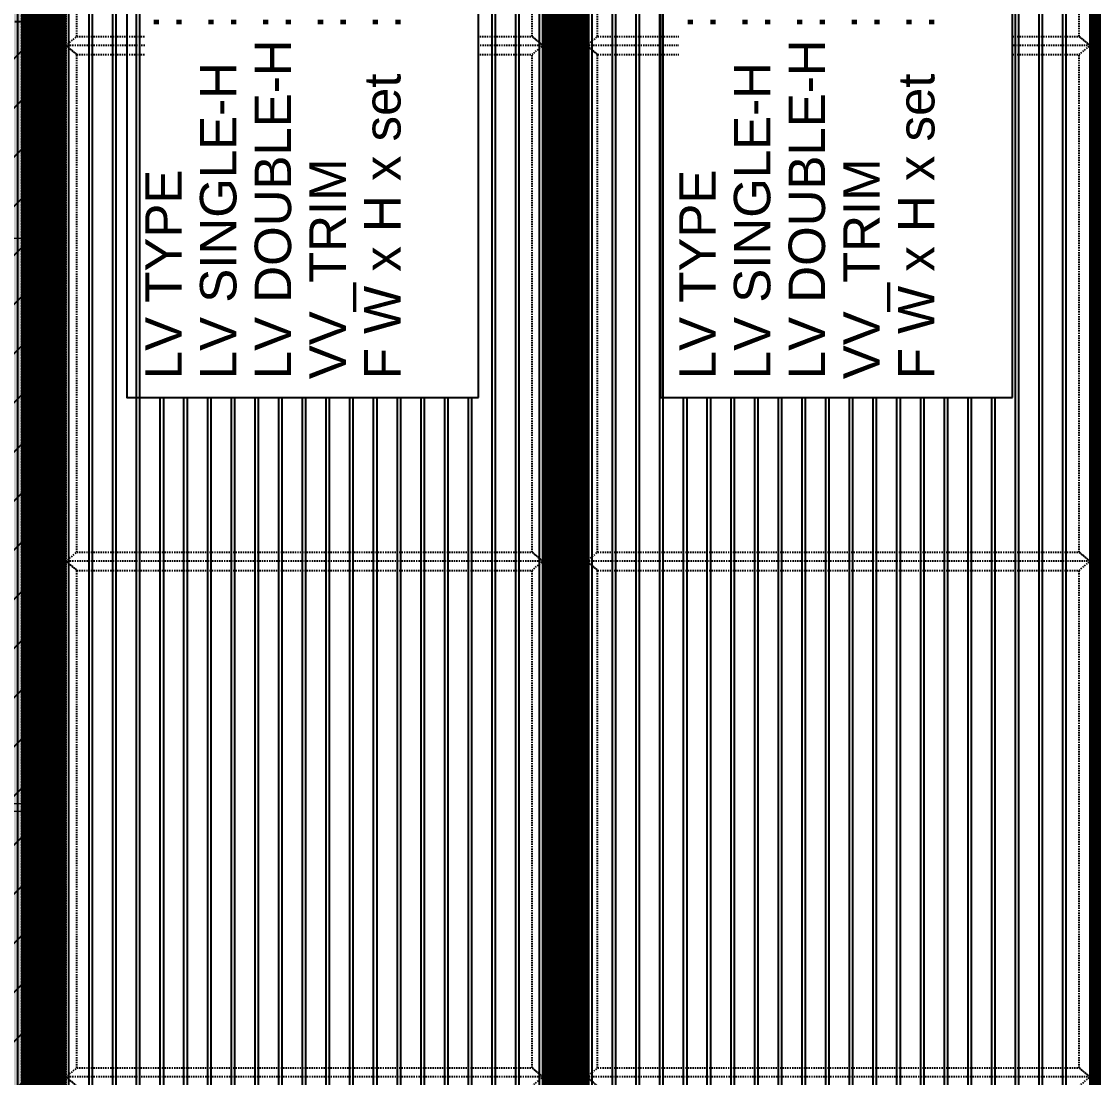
# Model space of a CAD drawing. Header units: millimetres. Extents: x 652937 to 1670132, y 1473552 to 2851037.
# Drawn here: x 770093 to 773033, y 1519870 to 1522765 of the extents above; entities that cross this region are included whole.
import ezdxf
from ezdxf.xclip import XClip

# ---------------------------------------------------------------- set-up
doc = ezdxf.new("R2010")
doc.units = ezdxf.units.MM
doc.header["$XCLIPFRAME"] = 0
for name, pattern in [('HIDDEN', [0.375, 0.25, -0.125]), ('TA_GL_005.00000', [13.75, 5, -1.25, 1.25, -1.25, 5]), ('TA_HL_001.00000', [6.5, 3.55, -2.95]), ('XKITLINE00', [0]), ('XKITLINE02', [4, 2, -2])]:
    doc.linetypes.add(name, pattern=pattern)
doc.layers.get('Defpoints').update_dxf_attribs({"color": 255})
doc.layers.add('000 - 0_HIDE_OBJ_FRAMING_DEF_SUB', color=1, linetype='Continuous', plot=False)
doc.layers.add('000 - ESTIMATE_ASPG_WIPEOUT_', color=250, linetype='Continuous', plot=False)
for name, color, linetype in [('000 - 0_SYM_DWG_GRIDLINE_MAIN_COLOR_251', 251, 'Continuous'), ('000 - CONCRETE_COL_WIPEOUT_', 250, 'Continuous'), ('000 - CONCRETE_WALL_HATCH_', 251, 'Continuous'), ('000 - CONCRETE_WALL_MAIN_COLOR_2', 1, 'Continuous'), ('000 - H A T C H', 9, 'Continuous'), ('010 - ASPG_EXTR_MAIN_COLOR_2', 2, 'Continuous'), ('010 - ASPG_EXTR_WIPEOUT_', 250, 'Continuous'), ('010 - ASPG_FRAMING_MAIN_COLOR_1', 3, 'Continuous'), ('010 - ASPG_FRAMING_SUB_COLOR_2', 1, 'Continuous'), ('010 - ASPG_FRAMING_SUB_COLOR_3', 251, 'Continuous')]:
    doc.layers.add(name, color=color, linetype=linetype)
for name, color, linetype, true_color, plot in [('000 - ESTIMATE_ASPG_MAIN_COLOR_6', 6, 'Continuous', 0xff00ff, False), ('000 - ESTIMATE_ASPG_TEXT_COLOR_1', 1, 'Continuous', 0xff0000, False), ('000_AREA_ASPG_AREA_HATCH_', 7, 'Continuous', 0xff8700, False), ('000_AREA_ASPG_AREA_MAIN_COLOR_1', 7, 'Continuous', 0xff8700, False)]:
    doc.layers.add(name, color=color, linetype=linetype, true_color=true_color, plot=plot)
for name, color, linetype, lineweight in [('A-230-M_FLOOR', 2, 'Continuous', 25), ('A-GENM', 37, 'Continuous', 9), ('Bolt', 7, 'Continuous', 0), ('Part', 2, 'Continuous', 0)]:
    doc.layers.add(name, color=color, linetype=linetype, lineweight=lineweight)
doc.styles.add('_Arial', font='arial.ttf')
doc.styles.add('TA', font='', dxfattribs={"height": 4.5})
doc.styles.get('TA').set_extended_font_data('Cordia New')

# ---------------------------------------------------------------- blocks, each defined once
blk = doc.blocks.new('GM_Louver Grill Vertical Z1 - Z Profile-17842814-ENT 3 ELE-2 Sheet')
at = {"layer": '000 - 0_HIDE_OBJ_FRAMING_DEF_SUB'}
blk.add_line((-185546.9, 105925), (-185546.9, 114870), dxfattribs=at)
blk = doc.blocks.new('E2')
at = {"layer": '000 - 0_HIDE_OBJ_FRAMING_DEF_SUB'}
for points in [[(1661279.1, 114870), (1659779.1, 114870), (1659779.1, 105925), (1661279.1, 105925)], [(1661279.1, 114870), (1662779.1, 114870), (1662779.1, 105925), (1661279.1, 105925)], [(1661229.1, 114820), (1659829.1, 114820), (1659829.1, 105975), (1661229.1, 105975)], [(1661329.1, 114820), (1662729.1, 114820), (1662729.1, 105975), (1661329.1, 105975)]]:
    blk.add_lwpolyline(points, close=True, dxfattribs=at)
at = {"layer": 'A-GENM'}
for p in [(1845451, 0), (1845526, 0), (1845601, 0), (1845676, 0), (1845751, 0), (1845826, 0), (1845901, 0), (1845976, 0), (1846051, 0), (1846126, 0), (1846201, 0), (1846276, 0), (1846351, 0), (1846426, 0), (1846501, 0), (1846576, 0), (1846651, 0), (1846726, 0), (1846951, 0), (1847026, 0), (1847101, 0), (1847176, 0), (1847251, 0), (1847326, 0), (1847401, 0), (1847476, 0), (1847551, 0), (1847626, 0), (1847701, 0), (1847776, 0), (1847851, 0), (1847926, 0), (1848001, 0), (1848076, 0), (1848151, 0), (1848226, 0)]:
    blk.add_blockref('GM_Louver Grill Vertical Z1 - Z Profile-17842814-ENT 3 ELE-2 Sheet', p, dxfattribs=at)
blk = doc.blocks.new('*A3459102')
at = {"layer": 'Part', "linetype": 'XKITLINE00', "lineweight": 0}
for p, q in [((616.947211, 135.830227), (616.947209, 135.830227)), ((616.947209, 135.830227), (619.147209, 135.830227)), ((616.947209, 135.730227), (616.947209, 135.830227)), ((619.147211, 135.830227), (619.147209, 135.830227)), ((619.147209, 135.730227), (619.147209, 135.830227)), ((616.947211, 135.730227), (616.947209, 135.730227)), ((616.947209, 135.730227), (619.147209, 135.730227)), ((619.147211, 135.730227), (619.147209, 135.730227))]:
    blk.add_line(p, q, dxfattribs=at)
at = {"layer": 'Part', "linetype": 'XKITLINE02', "lineweight": 0}
for p, q in [((616.947211, 135.830227), (616.947211, 135.730227)), ((619.147209, 135.830227), (619.147211, 135.830227)), ((619.147211, 135.830227), (619.147211, 135.730227)), ((619.147209, 135.730227), (619.147211, 135.730227))]:
    blk.add_line(p, q, dxfattribs=at)
blk = doc.blocks.new('*A3460103')
at = {"layer": 'Part', "linetype": 'XKITLINE02', "lineweight": 0}
for p, q in [((618.12721, 136.430227), (618.077209, 136.430227)), ((618.077209, 136.430227), (618.077209, 135.930227)), ((618.127209, 135.930227), (618.127209, 136.430227)), ((618.077209, 135.830227), (618.67721, 135.830227)), ((618.67721, 135.830227), (618.67721, 135.880227))]:
    blk.add_line(p, q, dxfattribs=at)
at = {"layer": 'Part', "linetype": 'XKITLINE00', "lineweight": 0}
for p, q in [((618.077209, 135.930227), (618.077209, 135.830227)), ((618.127209, 135.930227), (618.127209, 135.880227)), ((618.677209, 135.880227), (618.127209, 135.880227)), ((618.677209, 135.830227), (618.677209, 135.880227))]:
    blk.add_line(p, q, dxfattribs=at)
blk = doc.blocks.new('*A3462105')
at = {"layer": 'Bolt', "linetype": 'XKITLINE02', "lineweight": 0}
for p, q in [((618.20641, 136.130227), (617.77721, 136.130227)), ((618.07721, 136.200227), (618.01721, 136.200227)), ((618.12721, 136.300227), (618.07721, 136.300227)), ((618.07721, 136.060227), (618.01721, 136.060227)), ((618.12721, 135.960227), (618.07721, 135.960227))]:
    blk.add_line(p, q, dxfattribs=at)
blk = doc.blocks.new('*A3463106')
at = {"layer": 'Bolt'}
for points in [[(617.217, 135.83), (617.217, 135.73), (617.077, 135.73), (617.077, 135.83)], [(619.017, 135.83), (619.017, 135.73), (618.877, 135.73), (618.877, 135.83)]]:
    blk.add_hatch(color=256, dxfattribs=at).paths.add_polyline_path(points, flags=17)
at = {"layer": 'Bolt', "linetype": 'XKITLINE00', "lineweight": 0}
for p, q in [((617.077, 135.83), (617.077, 135.73)), ((617.147, 135.83), (617.147, 135.73)), ((617.217, 135.83), (617.217, 135.73)), ((618.877, 135.83), (618.877, 135.73)), ((618.947, 135.83), (618.947, 135.73)), ((619.017, 135.83), (619.017, 135.73))]:
    blk.add_line(p, q, dxfattribs=at)
blk = doc.blocks.new('*A3534110')
at = {"layer": 'Part', "linetype": 'XKITLINE00', "lineweight": 0}
for p, q in [((616.947209, 162.330227), (616.947209, 162.430227)), ((616.947209, 162.430227), (619.147209, 162.430227)), ((619.147209, 162.330227), (616.947209, 162.330227)), ((619.147209, 162.330227), (619.147209, 162.430227)), ((619.147209, 162.430227), (619.147211, 162.430227)), ((619.147211, 162.330227), (619.147209, 162.330227))]:
    blk.add_line(p, q, dxfattribs=at)
at = {"layer": 'Part', "linetype": 'XKITLINE02', "lineweight": 0}
for p, q in [((616.947211, 162.330227), (616.947211, 162.430227)), ((619.147209, 162.430227), (619.147211, 162.430227)), ((619.147209, 162.330227), (619.147211, 162.330227)), ((619.147211, 162.330227), (619.147211, 162.430227))]:
    blk.add_line(p, q, dxfattribs=at)
blk = doc.blocks.new('*A3535111')
at = {"layer": 'Part', "linetype": 'XKITLINE00', "lineweight": 0}
for p, q in [((618.077209, 162.330227), (618.077209, 162.230227)), ((618.677209, 162.280227), (618.127209, 162.280227)), ((618.127209, 162.280227), (618.127209, 162.230227)), ((618.677209, 162.280227), (618.677209, 162.330227))]:
    blk.add_line(p, q, dxfattribs=at)
at = {"layer": 'Part', "linetype": 'XKITLINE02', "lineweight": 0}
for p, q in [((618.077209, 162.330227), (618.67721, 162.330227)), ((618.67721, 162.330227), (618.67721, 162.280227)), ((618.07721, 161.730227), (618.077209, 162.230227)), ((618.127209, 162.230227), (618.12721, 161.730227)), ((618.077209, 161.730227), (618.12721, 161.730227))]:
    blk.add_line(p, q, dxfattribs=at)
blk = doc.blocks.new('*A3536112')
at = {"layer": 'Part', "linetype": 'XKITLINE00', "lineweight": 0}
for p, q in [((616.747209, 162.630227), (616.947209, 162.430227)), ((619.177209, 162.430227), (619.347209, 162.630227)), ((616.947209, 162.430227), (619.177211, 162.430227))]:
    blk.add_line(p, q, dxfattribs=at)
at = {"layer": 'Part', "linetype": 'XKITLINE02', "lineweight": 0}
for p, q in [((616.747209, 162.630227), (619.347211, 162.630227)), ((616.947211, 162.430227), (616.747211, 162.630227)), ((619.177211, 162.430227), (619.347211, 162.630227))]:
    blk.add_line(p, q, dxfattribs=at)
blk = doc.blocks.new('*A3537113')
at = {"layer": 'Bolt', "linetype": 'XKITLINE02', "lineweight": 0}
for p, q in [((618.20641, 162.030227), (617.77721, 162.030227)), ((618.07721, 162.100227), (618.01721, 162.100227)), ((618.12721, 162.200227), (618.07721, 162.200227)), ((618.07721, 161.960227), (618.01721, 161.960227)), ((618.12721, 161.860227), (618.07721, 161.860227))]:
    blk.add_line(p, q, dxfattribs=at)
blk = doc.blocks.new('*A3538114')
at = {"layer": 'Bolt'}
for points in [[(617.217, 162.43), (617.217, 162.33), (617.077, 162.33), (617.077, 162.43)], [(619.017, 162.43), (619.017, 162.33), (618.877, 162.33), (618.877, 162.43)]]:
    blk.add_hatch(color=256, dxfattribs=at).paths.add_polyline_path(points, flags=17)
at = {"layer": 'Bolt', "linetype": 'XKITLINE00', "lineweight": 0}
for p, q in [((617.077, 162.33), (617.077, 162.43)), ((617.147, 162.33), (617.147, 162.43)), ((617.217, 162.33), (617.217, 162.43)), ((618.877, 162.33), (618.877, 162.43)), ((618.947, 162.33), (618.947, 162.43)), ((619.017, 162.33), (619.017, 162.43))]:
    blk.add_line(p, q, dxfattribs=at)
blk = doc.blocks.new('*A3461104')
at = {"layer": 'Part', "linetype": 'XKITLINE00', "lineweight": 0}
for p, q in [((616.747209, 135.530227), (616.947209, 135.730227)), ((616.947209, 135.730227), (616.947211, 135.730227)), ((619.177211, 135.730227), (616.947209, 135.730227)), ((619.347209, 135.530227), (619.177209, 135.730227))]:
    blk.add_line(p, q, dxfattribs=at)
at = {"layer": 'Part', "linetype": 'XKITLINE02', "lineweight": 0}
for p, q in [((616.747209, 135.530227), (619.347211, 135.530227)), ((616.747211, 135.530227), (616.947211, 135.730227)), ((619.347211, 135.530227), (619.177211, 135.730227))]:
    blk.add_line(p, q, dxfattribs=at)
blk = doc.blocks.new('12')
at = {"layer": 'Part', "color": 253, "linetype": 'XKITLINE00', "lineweight": 0}
for points in [[(663520.0716, 1524496.4016), (663520.0716, 1524499.3816), (663520.8136, 1524499.3816), (663520.8136, 1524496.4016)], [(663520.0716, 1524493.4016), (663520.0716, 1524496.3816), (663520.8136, 1524496.3816), (663520.8136, 1524493.4016)]]:
    blk.add_lwpolyline(points, close=True, dxfattribs=at)
blk = doc.blocks.new('*A32224294')
at = {"layer": 'Part', "linetype": 'XKITLINE00', "lineweight": 0}
for p, q in [((241.092247, 37.222868), (227.602427, 37.222868)), ((227.602427, 36.897868), (227.602427, 37.222868)), ((241.09225, 37.222868), (241.092247, 37.222868)), ((241.092247, 37.222868), (241.092247, 36.897868)), ((241.092247, 36.897868), (227.602427, 36.897868)), ((241.092247, 36.897868), (241.092282, 36.897868))]:
    blk.add_line(p, q, dxfattribs=at)
at = {"layer": 'Part', "linetype": 'XKITLINE02', "lineweight": 0}
for p, q in [((227.602429, 36.927868), (227.602429, 37.222868)), ((227.602459, 36.927868), (227.602459, 37.222868)), ((227.602461, 36.897868), (227.602461, 37.222868)), ((241.092282, 37.222868), (241.092247, 37.222868)), ((241.09225, 36.927868), (241.09225, 37.222868)), ((241.092282, 37.222868), (241.09228, 37.222868)), ((241.09228, 37.222868), (241.09228, 36.927868)), ((241.092282, 36.897868), (241.092282, 37.222868)), ((241.09228, 36.927868), (227.602429, 36.927868)), ((241.092282, 36.897868), (241.092247, 36.897868)), ((241.09228, 36.927868), (241.09225, 36.927868))]:
    blk.add_line(p, q, dxfattribs=at)
blk = doc.blocks.new('*A32234295')
at = {"layer": 'Part', "linetype": 'XKITLINE02', "lineweight": 0}
for p, q in [((229.217311, 36.897868), (228.71731, 36.897868)), ((228.71731, 36.897868), (228.71731, 36.867868)), ((229.21731, 36.897868), (229.217311, 36.897868)), ((229.21731, 36.897868), (229.21731, 36.867868))]:
    blk.add_line(p, q, dxfattribs=at)
at = {"layer": 'Part', "linetype": 'XKITLINE00', "lineweight": 0}
for p, q in [((228.717311, 36.867868), (228.717311, 36.897868)), ((229.217311, 36.867868), (229.217311, 36.897868)), ((228.71731, 36.867868), (228.717311, 36.867868)), ((228.717311, 36.867868), (229.217311, 36.867868)), ((229.21731, 36.867868), (229.217311, 36.867868))]:
    blk.add_line(p, q, dxfattribs=at)
blk = doc.blocks.new('*A32244296')
at = {"layer": 'Part', "linetype": 'XKITLINE00', "lineweight": 0}
for p, q in [((228.952311, 36.867868), (228.95231, 36.867868)), ((228.95231, 36.367868), (228.952311, 36.867868)), ((228.952311, 36.867868), (228.982311, 36.867868)), ((228.98231, 36.367868), (228.982311, 36.867868)), ((228.952311, 36.717868), (228.982311, 36.717868)), ((228.95231, 36.367868), (228.98231, 36.367868))]:
    blk.add_line(p, q, dxfattribs=at)
at = {"layer": 'Part', "linetype": 'XKITLINE02', "lineweight": 0}
for p, q in [((228.95231, 36.867868), (228.95231, 36.367868)), ((228.952311, 36.867868), (228.95231, 36.867868)), ((228.98231, 36.367868), (228.98231, 36.867868))]:
    blk.add_line(p, q, dxfattribs=at)
blk = doc.blocks.new('*A32254297')
at = {"layer": 'Bolt'}
for points in [[(228.782, 36.898), (228.782, 36.928), (228.852, 36.928), (228.852, 36.898)], [(228.782, 36.868), (228.782, 36.898), (228.852, 36.898), (228.852, 36.868)], [(229.082, 36.898), (229.082, 36.928), (229.152, 36.928), (229.152, 36.898)], [(229.082, 36.868), (229.082, 36.898), (229.152, 36.898), (229.152, 36.868)]]:
    blk.add_hatch(color=256, dxfattribs=at).paths.add_polyline_path(points, flags=17)
at = {"layer": 'Bolt', "linetype": 'XKITLINE00', "lineweight": 0}
for p, q in [((228.817, 36.828), (228.817, 37.043)), ((229.117, 36.828), (229.117, 37.043)), ((228.782, 36.898), (228.782, 36.928)), ((228.782, 36.868), (228.782, 36.898)), ((228.852, 36.898), (228.852, 36.928)), ((228.852, 36.868), (228.852, 36.898)), ((229.082, 36.898), (229.082, 36.928)), ((229.082, 36.868), (229.082, 36.898)), ((229.152, 36.898), (229.152, 36.928)), ((229.152, 36.868), (229.152, 36.898))]:
    blk.add_line(p, q, dxfattribs=at)
blk = doc.blocks.new('*A32264298')
at = {"layer": 'Part', "linetype": 'XKITLINE00', "lineweight": 0}
for p, q in [((239.467298, 36.867868), (239.467298, 36.897868)), ((239.967298, 36.867868), (239.967298, 36.897868)), ((239.467298, 36.867868), (239.467298, 36.867868)), ((239.467298, 36.867868), (239.967298, 36.867868)), ((239.967298, 36.867868), (239.967298, 36.867868))]:
    blk.add_line(p, q, dxfattribs=at)
at = {"layer": 'Part', "linetype": 'XKITLINE02', "lineweight": 0}
for p, q in [((239.967298, 36.897868), (239.467298, 36.897868)), ((239.467298, 36.897868), (239.467298, 36.867868)), ((239.967298, 36.897868), (239.967298, 36.897868)), ((239.967298, 36.897868), (239.967298, 36.867868))]:
    blk.add_line(p, q, dxfattribs=at)
blk = doc.blocks.new('*A32274299')
at = {"layer": 'Part', "linetype": 'XKITLINE00', "lineweight": 0}
for p, q in [((239.702298, 36.867868), (239.702298, 36.867868)), ((239.702298, 36.367868), (239.702298, 36.867868)), ((239.702298, 36.867868), (239.732298, 36.867868)), ((239.732298, 36.367868), (239.732298, 36.867868)), ((239.702298, 36.717868), (239.732298, 36.717868)), ((239.702298, 36.367868), (239.732298, 36.367868))]:
    blk.add_line(p, q, dxfattribs=at)
at = {"layer": 'Part', "linetype": 'XKITLINE02', "lineweight": 0}
for p, q in [((239.702298, 36.867868), (239.702298, 36.367868)), ((239.702298, 36.867868), (239.702298, 36.867868)), ((239.732298, 36.367868), (239.732298, 36.867868))]:
    blk.add_line(p, q, dxfattribs=at)
blk = doc.blocks.new('*A32284300')
at = {"layer": 'Bolt'}
for points in [[(239.532, 36.898), (239.532, 36.928), (239.602, 36.928), (239.602, 36.898)], [(239.532, 36.868), (239.532, 36.898), (239.602, 36.898), (239.602, 36.868)], [(239.832, 36.898), (239.832, 36.928), (239.902, 36.928), (239.902, 36.898)], [(239.832, 36.868), (239.832, 36.898), (239.902, 36.898), (239.902, 36.868)]]:
    blk.add_hatch(color=256, dxfattribs=at).paths.add_polyline_path(points, flags=17)
at = {"layer": 'Bolt', "linetype": 'XKITLINE00', "lineweight": 0}
for p, q in [((239.567, 36.828), (239.567, 37.043)), ((239.867, 36.828), (239.867, 37.043)), ((239.532, 36.898), (239.532, 36.928)), ((239.532, 36.868), (239.532, 36.898)), ((239.602, 36.898), (239.602, 36.928)), ((239.602, 36.868), (239.602, 36.898)), ((239.832, 36.898), (239.832, 36.928)), ((239.832, 36.868), (239.832, 36.898)), ((239.902, 36.898), (239.902, 36.928)), ((239.902, 36.868), (239.902, 36.898))]:
    blk.add_line(p, q, dxfattribs=at)
blk = doc.blocks.new('*A32294301')
at = {"layer": 'Part', "linetype": 'XKITLINE00', "lineweight": 0}
for p, q in [((241.092247, 44.722868), (227.602427, 44.722868)), ((227.602427, 44.397868), (227.602427, 44.722868)), ((241.09225, 44.722868), (241.092247, 44.722868)), ((241.092247, 44.722868), (241.092247, 44.397868)), ((241.092247, 44.397868), (227.602427, 44.397868)), ((241.092247, 44.397868), (241.092282, 44.397868))]:
    blk.add_line(p, q, dxfattribs=at)
at = {"layer": 'Part', "linetype": 'XKITLINE02', "lineweight": 0}
for p, q in [((227.602429, 44.427868), (227.602429, 44.722868)), ((227.602459, 44.427868), (227.602459, 44.722868)), ((227.602461, 44.397868), (227.602461, 44.722868)), ((241.092282, 44.722868), (241.092247, 44.722868)), ((241.09225, 44.427868), (241.09225, 44.722868)), ((241.092282, 44.722868), (241.09228, 44.722868)), ((241.09228, 44.722868), (241.09228, 44.427868)), ((241.092282, 44.397868), (241.092282, 44.722868)), ((241.09228, 44.427868), (227.602429, 44.427868)), ((241.092282, 44.397868), (241.092247, 44.397868)), ((241.09228, 44.427868), (241.09225, 44.427868))]:
    blk.add_line(p, q, dxfattribs=at)
blk = doc.blocks.new('*A32304302')
at = {"layer": 'Part', "linetype": 'XKITLINE02', "lineweight": 0}
for p, q in [((229.217311, 44.397868), (228.71731, 44.397868)), ((228.71731, 44.397868), (228.71731, 44.367868)), ((229.21731, 44.397868), (229.217311, 44.397868)), ((229.21731, 44.397868), (229.21731, 44.367868))]:
    blk.add_line(p, q, dxfattribs=at)
at = {"layer": 'Part', "linetype": 'XKITLINE00', "lineweight": 0}
for p, q in [((228.717311, 44.367868), (228.717311, 44.397868)), ((229.217311, 44.367868), (229.217311, 44.397868)), ((228.71731, 44.367868), (228.717311, 44.367868)), ((228.717311, 44.367868), (229.217311, 44.367868)), ((229.21731, 44.367868), (229.217311, 44.367868))]:
    blk.add_line(p, q, dxfattribs=at)
blk = doc.blocks.new('*A32324304')
at = {"layer": 'Bolt'}
for points in [[(228.782, 44.398), (228.782, 44.428), (228.852, 44.428), (228.852, 44.398)], [(228.782, 44.368), (228.782, 44.398), (228.852, 44.398), (228.852, 44.368)], [(229.082, 44.398), (229.082, 44.428), (229.152, 44.428), (229.152, 44.398)], [(229.082, 44.368), (229.082, 44.398), (229.152, 44.398), (229.152, 44.368)]]:
    blk.add_hatch(color=256, dxfattribs=at).paths.add_polyline_path(points, flags=17)
at = {"layer": 'Bolt', "linetype": 'XKITLINE00', "lineweight": 0}
for p, q in [((228.817, 44.328), (228.817, 44.543)), ((229.117, 44.328), (229.117, 44.543)), ((228.782, 44.398), (228.782, 44.428)), ((228.782, 44.368), (228.782, 44.398)), ((228.852, 44.398), (228.852, 44.428)), ((228.852, 44.368), (228.852, 44.398)), ((229.082, 44.398), (229.082, 44.428)), ((229.082, 44.368), (229.082, 44.398)), ((229.152, 44.398), (229.152, 44.428)), ((229.152, 44.368), (229.152, 44.398))]:
    blk.add_line(p, q, dxfattribs=at)
blk = doc.blocks.new('*A32334305')
at = {"layer": 'Part', "linetype": 'XKITLINE00', "lineweight": 0}
for p, q in [((239.467298, 44.367868), (239.467298, 44.397868)), ((239.967298, 44.367868), (239.967298, 44.397868)), ((239.467298, 44.367868), (239.467298, 44.367868)), ((239.467298, 44.367868), (239.967298, 44.367868)), ((239.967298, 44.367868), (239.967298, 44.367868))]:
    blk.add_line(p, q, dxfattribs=at)
at = {"layer": 'Part', "linetype": 'XKITLINE02', "lineweight": 0}
for p, q in [((239.967298, 44.397868), (239.467298, 44.397868)), ((239.467298, 44.397868), (239.467298, 44.367868)), ((239.967298, 44.397868), (239.967298, 44.397868)), ((239.967298, 44.397868), (239.967298, 44.367868))]:
    blk.add_line(p, q, dxfattribs=at)
blk = doc.blocks.new('*A32354307')
at = {"layer": 'Bolt'}
for points in [[(239.532, 44.398), (239.532, 44.428), (239.602, 44.428), (239.602, 44.398)], [(239.532, 44.368), (239.532, 44.398), (239.602, 44.398), (239.602, 44.368)], [(239.832, 44.398), (239.832, 44.428), (239.902, 44.428), (239.902, 44.398)], [(239.832, 44.368), (239.832, 44.398), (239.902, 44.398), (239.902, 44.368)]]:
    blk.add_hatch(color=256, dxfattribs=at).paths.add_polyline_path(points, flags=17)
at = {"layer": 'Bolt', "linetype": 'XKITLINE00', "lineweight": 0}
for p, q in [((239.567, 44.328), (239.567, 44.543)), ((239.867, 44.328), (239.867, 44.543)), ((239.532, 44.398), (239.532, 44.428)), ((239.532, 44.368), (239.532, 44.398)), ((239.602, 44.398), (239.602, 44.428)), ((239.602, 44.368), (239.602, 44.398)), ((239.832, 44.398), (239.832, 44.428)), ((239.832, 44.368), (239.832, 44.398)), ((239.902, 44.398), (239.902, 44.428)), ((239.902, 44.368), (239.902, 44.398))]:
    blk.add_line(p, q, dxfattribs=at)
blk = doc.blocks.new('PP18_ENT3_SE_ELE2-1')
at = {"layer": 'A-230-M_FLOOR', "color": 4, "lineweight": 9}
blk.add_lwpolyline([(-1915, 102450), (-1915, 114420), (-2165, 114420), (-2165, 102450)], dxfattribs=at)
at = {"layer": 'A-230-M_FLOOR', "lineweight": 9}
blk.add_lwpolyline([(-4915, 107800), (-2165, 107800)], dxfattribs=at)
at = {"layer": 'Part', "linetype": 'XKITLINE00', "lineweight": 0}
blk.add_line((-2165, 110095), (-4915, 110095), dxfattribs=at)
at = {"layer": 'Part', "linetype": 'XKITLINE02', "lineweight": 0}
for p, q in [((-4618, 110055), (-4618, 107840)), ((-4618, 110055), (-4618, 107840)), ((-4612, 110055), (-4612, 107840)), ((-4612, 110055), (-4612, 107840)), ((-4565, 110055), (-4565, 110055)), ((-4565, 110055), (-4565, 110055)), ((-2515, 110055), (-2515, 110055)), ((-2515, 110055), (-2515, 110055)), ((-2468, 110055), (-2468, 107840)), ((-2468, 110055), (-2468, 107840)), ((-2462, 110055), (-2462, 107840)), ((-2462, 110055), (-2462, 107840)), ((-4565, 107850), (-4565, 107850)), ((-4565, 107850), (-4565, 107850)), ((-2515, 107850), (-2515, 107850)), ((-2515, 107850), (-2515, 107850))]:
    blk.add_line(p, q, dxfattribs=at)
at = {"layer": 'Part', "linetype": 'HIDDEN', "lineweight": 0, "ltscale": 20}
blk.add_lwpolyline([(-4915, 103500), (-4915, 114420), (-5165, 114420), (-5165, 103500)], dxfattribs=at)
at = {"layer": 'Part', "linetype": 'XKITLINE00', "lineweight": 0}
for points in [[(-4565, 107840), (-4565, 110055), (-4665, 110055), (-4665, 107840)], [(-2515, 107840), (-2515, 110055), (-2415, 110055), (-2415, 107840)]]:
    blk.add_lwpolyline(points, close=True, dxfattribs=at)
at = {"color": 4, "xscale": 1000, "yscale": 1000, "zscale": 1000}
blk.add_blockref('12', (-663525726.6, -1524387851.6), dxfattribs=at)
blk.add_blockref('E2', (-1664704.6, 0))
at = {"lineweight": 0}
for name, p, xscale, yscale, zscale in [('*A3536112', (-66421.2, 93832), 100, 100, 100), ('*A3536112', (59341.2, 93832), -100, 100, 100), ('*A3534110', (-66419.7, 93832), 100, 100, 100), ('*A3538114', (-66419.7, 93832), 100, 100, 100), ('*A3535111', (-66419.7, 93832), 100, 100, 100), ('*A3534110', (59339.7, 93832), -100, 100, 100), ('*A3538114', (59339.7, 93832), -100, 100, 100), ('*A3535111', (59339.7, 93832), -100, 100, 100), ('*A32294301', (-50408.9, 101105.4), 200, 200, 200), ('*A3537113', (-66419.7, 93832), 100, 100, 100), ('*A3537113', (59339.7, 93832), -100, 100, 100), ('*A32324304', (-50408.9, 101105.4), 200, 200, 200), ('*A32354307', (-50408.9, 101105.4), 200, 200, 200), ('*A32304302', (-50408.9, 101105.4), 200, 200, 200), ('*A32334305', (-50408.9, 101105.4), 200, 200, 200), ('*A32224294', (-50408.9, 101105.4), 200, 200, 200), ('*A32254297', (-50408.9, 101105.4), 200, 200, 200), ('*A32284300', (-50408.9, 101105.4), 200, 200, 200), ('*A32234295', (-50408.9, 101105.4), 200, 200, 200), ('*A32244296', (-50408.9, 101105.4), 200, 200, 200), ('*A32264298', (-50408.9, 101105.4), 200, 200, 200), ('*A32274299', (-50408.9, 101105.4), 200, 200, 200), ('*A3460103', (-66419.7, 94247), 100, 100, 100), ('*A3460103', (59339.7, 94247), -100, 100, 100), ('*A3462105', (-66419.7, 94247), 100, 100, 100), ('*A3462105', (59339.7, 94247), -100, 100, 100), ('*A3461104', (-66421.2, 94247), 100, 100, 100), ('*A3459102', (-66419.7, 94247), 100, 100, 100), ('*A3463106', (-66419.7, 94247), 100, 100, 100), ('*A3461104', (59341.2, 94247), -100, 100, 100), ('*A3459102', (59339.7, 94247), -100, 100, 100), ('*A3463106', (59339.7, 94247), -100, 100, 100)]:
    blk.add_blockref(name, p, dxfattribs=dict(at, xscale=xscale, yscale=yscale, zscale=zscale))
blk = doc.blocks.new('*A25083581')
at = {"layer": 'Part', "linetype": 'XKITLINE00', "lineweight": 0}
for p, q in [((229.21731, 44.772868), (228.71731, 44.772868)), ((228.71731, 44.772868), (228.71731, 44.722868)), ((229.21731, 44.772868), (229.21731, 44.722868)), ((228.71731, 44.367868), (228.71731, 37.222868)), ((229.21731, 44.367868), (229.21731, 37.222868)), ((228.71731, 33.472868), (228.71731, 36.867868)), ((229.21731, 36.867868), (229.21731, 33.472868))]:
    blk.add_line(p, q, dxfattribs=at)
at = {"layer": 'Part', "linetype": 'XKITLINE02', "lineweight": 0}
for p, q in [((228.71731, 31.672868), (228.71731, 44.772868)), ((228.71731, 44.772868), (228.71731, 44.772868)), ((228.71731, 44.722868), (228.71731, 44.367868)), ((228.95231, 44.772868), (228.95231, 31.672868)), ((228.98231, 44.772868), (228.98231, 31.672868)), ((229.21731, 44.722868), (229.21731, 36.867868)), ((228.71731, 44.427868), (228.71731, 44.367868)), ((228.95231, 31.672868), (228.95231, 44.427868)), ((228.71731, 37.222868), (228.71731, 36.867868)), ((229.21731, 37.222868), (229.21731, 36.867868)), ((228.71731, 33.472868), (228.71731, 31.672868)), ((229.21731, 33.472868), (229.21731, 31.672868)), ((228.71731, 31.672868), (229.21731, 31.672868))]:
    blk.add_line(p, q, dxfattribs=at)
blk = doc.blocks.new('*A25093582')
at = {"layer": 'Part', "linetype": 'XKITLINE02', "lineweight": 0}
for p, q in [((239.467297, 31.672868), (239.467297, 44.772868)), ((239.467297, 44.772868), (239.467298, 44.772868)), ((239.467298, 44.722868), (239.467298, 44.367868)), ((239.702298, 44.772868), (239.702298, 31.672868)), ((239.732298, 44.772868), (239.732297, 31.672868)), ((239.967298, 44.722868), (239.967298, 36.867868)), ((239.467297, 44.427868), (239.467298, 44.367868)), ((239.702297, 31.672868), (239.702297, 44.427868)), ((239.467298, 37.222868), (239.467298, 36.867868)), ((239.967298, 37.222868), (239.967298, 36.867868)), ((239.467298, 33.472868), (239.467297, 31.672868)), ((239.967298, 33.472868), (239.967297, 31.672868)), ((239.467297, 31.672868), (239.967298, 31.672868))]:
    blk.add_line(p, q, dxfattribs=at)
at = {"layer": 'Part', "linetype": 'XKITLINE00', "lineweight": 0}
for p, q in [((239.967298, 44.772868), (239.467298, 44.772868)), ((239.467298, 44.772868), (239.467298, 44.722868)), ((239.967298, 44.772868), (239.967298, 44.722868)), ((239.467298, 44.367868), (239.467298, 37.222868)), ((239.967298, 44.367868), (239.967298, 37.222868)), ((239.467298, 33.472868), (239.467298, 36.867868)), ((239.967298, 36.867868), (239.967298, 33.472868))]:
    blk.add_line(p, q, dxfattribs=at)
blk = doc.blocks.new('*A25233596')
at = {"layer": 'Part', "linetype": 'XKITLINE02', "lineweight": 0}
for p, q in [((227.47736, 37.222868), (227.47736, 52.122868)), ((227.47736, 22.222868), (227.47736, 37.122868))]:
    blk.add_line(p, q, dxfattribs=at)
at = {"layer": 'Part', "linetype": 'XKITLINE00', "lineweight": 0}
for p, q in [((227.477361, 52.122868), (227.477361, 37.222868)), ((227.477361, 37.222868), (223.767361, 37.222868)), ((223.767361, 37.122868), (227.477361, 37.122868)), ((227.477361, 37.122868), (227.477361, 22.222868))]:
    blk.add_line(p, q, dxfattribs=at)
blk = doc.blocks.new('*A25243597')
at = {"layer": 'Part', "linetype": 'XKITLINE02', "lineweight": 0}
blk.add_line((241.217337, 31.472868), (241.217337, 66.572868), dxfattribs=at)
at = {"layer": 'Part', "linetype": 'XKITLINE00', "lineweight": 0}
blk.add_line((241.217339, 31.472868), (241.217339, 66.572868), dxfattribs=at)
blk = doc.blocks.new('*A28003873')
at = {"layer": 'Part', "linetype": 'XKITLINE02', "lineweight": 0}
blk.add_line((227.477361, 44.972868), (223.767361, 44.972868), dxfattribs=at)
at = {"layer": 'Part', "linetype": 'XKITLINE00', "lineweight": 0}
blk.add_line((271.212361, 44.972868), (227.477361, 44.972868), dxfattribs=at)
blk = doc.blocks.new('*A32024274')
at = {"layer": 'Part', "linetype": 'XKITLINE00', "lineweight": 0}
for p, q in [((228.41731, 44.822868), (228.41731, 44.872868)), ((229.51731, 44.872868), (228.41731, 44.872868)), ((229.51731, 44.822868), (229.51731, 44.872868)), ((228.41731, 44.822868), (229.51731, 44.822868))]:
    blk.add_line(p, q, dxfattribs=at)
at = {"layer": 'Part', "linetype": 'XKITLINE02', "lineweight": 0}
for p, q in [((228.41731, 44.872868), (228.41731, 44.822868)), ((229.51731, 44.872868), (229.51731, 44.822868))]:
    blk.add_line(p, q, dxfattribs=at)
blk = doc.blocks.new('*A32034275')
at = {"layer": 'Part', "linetype": 'XKITLINE00', "lineweight": 0}
for p, q in [((228.98231, 44.822868), (228.98231, 44.772868)), ((229.00731, 44.797868), (229.00731, 44.772868)), ((229.00731, 44.797868), (229.28231, 44.797868)), ((229.28231, 44.797868), (229.28231, 44.822868))]:
    blk.add_line(p, q, dxfattribs=at)
at = {"layer": 'Part', "linetype": 'XKITLINE02', "lineweight": 0}
for p, q in [((229.28231, 44.822868), (228.98231, 44.822868)), ((228.98231, 44.772868), (228.98231, 44.522868)), ((229.00731, 44.772868), (229.00731, 44.522868)), ((229.28231, 44.822868), (229.28231, 44.797868)), ((228.98231, 44.522868), (229.00731, 44.522868))]:
    blk.add_line(p, q, dxfattribs=at)
blk = doc.blocks.new('*A32044276')
at = {"layer": 'Part', "linetype": 'XKITLINE02', "lineweight": 0}
for p, q in [((228.41731, 44.872868), (228.317309, 44.972868)), ((228.317309, 44.972868), (228.31731, 44.972868)), ((228.317309, 44.972868), (229.61731, 44.972868)), ((229.51731, 44.872868), (229.617309, 44.972868))]:
    blk.add_line(p, q, dxfattribs=at)
at = {"layer": 'Part', "linetype": 'XKITLINE00', "lineweight": 0}
for p, q in [((228.41731, 44.872868), (228.31731, 44.972868)), ((229.51731, 44.872868), (228.41731, 44.872868)), ((229.61731, 44.972868), (229.51731, 44.872868))]:
    blk.add_line(p, q, dxfattribs=at)
blk = doc.blocks.new('*A32054277')
at = {"layer": 'Bolt', "linetype": 'XKITLINE02', "lineweight": 0}
for p, q in [((228.91271, 44.647868), (229.12731, 44.647868)), ((228.95231, 44.682868), (228.98231, 44.682868)), ((228.95231, 44.612868), (228.98231, 44.612868)), ((228.98231, 44.682868), (229.00731, 44.682868)), ((228.98231, 44.612868), (229.00731, 44.612868))]:
    blk.add_line(p, q, dxfattribs=at)
blk = doc.blocks.new('*A32064278')
at = {"layer": 'Bolt'}
for points in [[(228.602, 44.873), (228.602, 44.823), (228.532, 44.823), (228.532, 44.873)], [(229.402, 44.873), (229.402, 44.823), (229.332, 44.823), (229.332, 44.873)]]:
    blk.add_hatch(color=256, dxfattribs=at).paths.add_polyline_path(points, flags=17)
at = {"layer": 'Bolt', "linetype": 'XKITLINE00', "lineweight": 0}
for p, q in [((228.532, 44.873), (228.532, 44.823)), ((228.567, 44.873), (228.567, 44.823)), ((228.602, 44.873), (228.602, 44.823)), ((229.332, 44.873), (229.332, 44.823)), ((229.367, 44.873), (229.367, 44.823)), ((229.402, 44.873), (229.402, 44.823))]:
    blk.add_line(p, q, dxfattribs=at)
blk = doc.blocks.new('*A32074279')
at = {"layer": 'Part', "linetype": 'XKITLINE00', "lineweight": 0}
for p, q in [((240.267298, 44.872868), (239.167297, 44.872868)), ((239.167298, 44.822868), (239.167298, 44.872868)), ((240.267298, 44.822868), (240.267298, 44.872868)), ((239.167297, 44.822868), (240.267298, 44.822868))]:
    blk.add_line(p, q, dxfattribs=at)
at = {"layer": 'Part', "linetype": 'XKITLINE02', "lineweight": 0}
for p, q in [((239.167297, 44.872868), (239.167297, 44.822868)), ((240.267297, 44.872868), (240.267297, 44.822868))]:
    blk.add_line(p, q, dxfattribs=at)
blk = doc.blocks.new('*A32084280')
at = {"layer": 'Part', "linetype": 'XKITLINE02', "lineweight": 0}
for p, q in [((240.032298, 44.822868), (239.732297, 44.822868)), ((239.732298, 44.772868), (239.732297, 44.522868)), ((239.757298, 44.772868), (239.757297, 44.522868)), ((240.032297, 44.822868), (240.032297, 44.797868)), ((239.732297, 44.522868), (239.757298, 44.522868))]:
    blk.add_line(p, q, dxfattribs=at)
at = {"layer": 'Part', "linetype": 'XKITLINE00', "lineweight": 0}
for p, q in [((239.732298, 44.822868), (239.732298, 44.772868)), ((239.757298, 44.797868), (239.757298, 44.772868)), ((239.757298, 44.797868), (240.032298, 44.797868)), ((240.032298, 44.797868), (240.032298, 44.822868))]:
    blk.add_line(p, q, dxfattribs=at)
blk = doc.blocks.new('*A32094281')
at = {"layer": 'Part', "linetype": 'XKITLINE02', "lineweight": 0}
for p, q in [((239.167297, 44.872868), (239.067297, 44.972868)), ((239.067297, 44.972868), (239.067298, 44.972868)), ((239.067297, 44.972868), (240.367298, 44.972868)), ((240.267297, 44.872868), (240.367297, 44.972868))]:
    blk.add_line(p, q, dxfattribs=at)
at = {"layer": 'Part', "linetype": 'XKITLINE00', "lineweight": 0}
for p, q in [((239.167298, 44.872868), (239.067298, 44.972868)), ((240.267298, 44.872868), (239.167297, 44.872868)), ((240.367298, 44.972868), (240.267298, 44.872868))]:
    blk.add_line(p, q, dxfattribs=at)
blk = doc.blocks.new('*A32104282')
at = {"layer": 'Bolt', "linetype": 'XKITLINE02', "lineweight": 0}
for p, q in [((239.662697, 44.647868), (239.877297, 44.647868)), ((239.702297, 44.682868), (239.732297, 44.682868)), ((239.702297, 44.612868), (239.732297, 44.612868)), ((239.732297, 44.612868), (239.757297, 44.612868)), ((239.732298, 44.682868), (239.757298, 44.682868))]:
    blk.add_line(p, q, dxfattribs=at)
blk = doc.blocks.new('*A32114283')
at = {"layer": 'Bolt'}
for points in [[(239.352, 44.873), (239.352, 44.823), (239.282, 44.823), (239.282, 44.873)], [(240.152, 44.873), (240.152, 44.823), (240.082, 44.823), (240.082, 44.873)]]:
    blk.add_hatch(color=256, dxfattribs=at).paths.add_polyline_path(points, flags=17)
at = {"layer": 'Bolt', "linetype": 'XKITLINE00', "lineweight": 0}
for p, q in [((239.282, 44.873), (239.282, 44.823)), ((239.317, 44.873), (239.317, 44.823)), ((239.352, 44.873), (239.352, 44.823)), ((240.082, 44.873), (240.082, 44.823)), ((240.117, 44.873), (240.117, 44.823)), ((240.152, 44.873), (240.152, 44.823))]:
    blk.add_line(p, q, dxfattribs=at)
blk = doc.blocks.new('*A32314303')
at = {"layer": 'Part', "linetype": 'XKITLINE00', "lineweight": 0}
for p, q in [((228.952311, 44.367868), (228.95231, 44.367868)), ((228.95231, 43.867868), (228.952311, 44.367868)), ((228.952311, 44.367868), (228.982311, 44.367868)), ((228.98231, 43.867868), (228.982311, 44.367868)), ((228.952311, 44.217868), (228.982311, 44.217868)), ((228.95231, 43.867868), (228.98231, 43.867868))]:
    blk.add_line(p, q, dxfattribs=at)
at = {"layer": 'Part', "linetype": 'XKITLINE02', "lineweight": 0}
for p, q in [((228.95231, 44.367868), (228.95231, 43.867868)), ((228.952311, 44.367868), (228.95231, 44.367868)), ((228.98231, 43.867868), (228.98231, 44.367868))]:
    blk.add_line(p, q, dxfattribs=at)
blk = doc.blocks.new('*A32344306')
at = {"layer": 'Part', "linetype": 'XKITLINE00', "lineweight": 0}
for p, q in [((239.702298, 44.367868), (239.702298, 44.367868)), ((239.702298, 43.867868), (239.702298, 44.367868)), ((239.702298, 44.367868), (239.732298, 44.367868)), ((239.732298, 43.867868), (239.732298, 44.367868)), ((239.702298, 44.217868), (239.732298, 44.217868)), ((239.702298, 43.867868), (239.732298, 43.867868))]:
    blk.add_line(p, q, dxfattribs=at)
at = {"layer": 'Part', "linetype": 'XKITLINE02', "lineweight": 0}
for p, q in [((239.702298, 44.367868), (239.702298, 43.867868)), ((239.702298, 44.367868), (239.702298, 44.367868)), ((239.732298, 43.867868), (239.732298, 44.367868))]:
    blk.add_line(p, q, dxfattribs=at)
blk = doc.blocks.new('PP18_ENT3_SE_ELE2-2')
at = {"lineweight": 0, "xscale": 200, "yscale": 200, "zscale": 200}
for name in ['*A25233596', '*A25243597', '*A28003873', '*A32044276', '*A32094281', '*A32024274', '*A32064278', '*A32034275', '*A32074279', '*A32114283', '*A32084280', '*A32294301', '*A25083581', '*A32054277', '*A25093582', '*A32104282', '*A32324304', '*A32354307', '*A32304302', '*A32314303', '*A32334305', '*A32344306', '*A32224294', '*A32254297', '*A32284300', '*A32234295', '*A32244296', '*A32264298', '*A32274299']:
    blk.add_blockref(name, (-50408.4678, 101105.4264), dxfattribs=at)
blk = doc.blocks.new('*U6164')
at = {"layer": '000 - 0_SYM_DWG_GRIDLINE_MAIN_COLOR_251', "linetype": 'ByBlock', "ltscale": 5}
blk.add_line((200, 0), (-30071, 0), dxfattribs=at)
at = {"style": 'TA', "flags": 1}
blk.add_attdef('LOCATION', (6, -6), '', height=4.5, rotation=270, dxfattribs=at)
blk = doc.blocks.new('W-1-PP18-ST_ENT3_REV02_20260413-044638_PP18_ENT3_ELE2-DIM')
at = {"layer": '000 - 0_SYM_DWG_GRIDLINE_MAIN_COLOR_251', "color": 6, "linetype": 'TA_GL_005.00000', "rotation": 180}
blk.add_blockref('*U6164', (-21271, 110695), dxfattribs=at)
blk = doc.blocks.new('*U6174')
at = {"layer": '000 - H A T C H'}
h = blk.add_hatch(dxfattribs=at)
h.set_pattern_fill('AR-CONC', color=8, scale=0.05)
h.paths.add_polyline_path([(7281, 0), (0, 0), (0, -2980), (15523, -2980), (15523, 9340), (7281, 9340)])
at = {"layer": '000 - CONCRETE_COL_WIPEOUT_', "color": 0}
blk.add_lwpolyline([(7281, 0), (7281, 9340), (15523, 9340), (15523, -2980), (0, -2980), (0, 0), (7281, 0), (7281, 0), (7281, 0), (7281, 0), (7281, 0), (7281, 0)], close=True, dxfattribs=at)
blk = doc.blocks.new('A$Cfa402d38')
at = {"layer": 'Defpoints'}
blk.add_lwpolyline([(314, -1870), (314, -4850), (15837, -4850), (15837, 7470), (7595, 7470), (7595, -1870)], close=True, dxfattribs=at)
at = {"layer": '000 - CONCRETE_WALL_MAIN_COLOR_2'}
blk.add_blockref('*U6174', (314, -1870), dxfattribs=at)
at = {"layer": '000 - CONCRETE_WALL_HATCH_'}
h = blk.add_hatch(dxfattribs=at)
h.set_pattern_fill('ANSI31', color=1, scale=30)
h.paths.add_polyline_path([(314, -1870), (314, -4850), (15837, -4850), (15837, 7470), (7595, 7470), (7595, -1870)])
blk = doc.blocks.new('*U6699')
blk.add_wipeout([(50, 0), (1378, 0), (1378, 8482), (50, 8482)]).dxf.layer = '010 - ASPG_EXTR_WIPEOUT_'
at = {"layer": '010 - ASPG_EXTR_MAIN_COLOR_2'}
for points in [[(122.8, 0), (133, 0), (133, 8482), (122.8, 8482)], [(187.8, 0), (198, 0), (198, 8482), (187.8, 8482)], [(252.8, 0), (263, 0), (263, 8482), (252.8, 8482)], [(317.8, 0), (328, 0), (328, 8482), (317.8, 8482)], [(382.8, 0), (393, 0), (393, 8482), (382.8, 8482)], [(447.8, 0), (458, 0), (458, 8482), (447.8, 8482)], [(512.8, 0), (523, 0), (523, 8482), (512.8, 8482)], [(577.8, 0), (588, 0), (588, 8482), (577.8, 8482)], [(642.8, 0), (653, 0), (653, 8482), (642.8, 8482)], [(707.8, 0), (718, 0), (718, 8482), (707.8, 8482)], [(772.8, 0), (783, 0), (783, 8482), (772.8, 8482)], [(837.8, 0), (848, 0), (848, 8482), (837.8, 8482)], [(902.8, 0), (913, 0), (913, 8482), (902.8, 8482)], [(967.8, 0), (978, 0), (978, 8482), (967.8, 8482)], [(1032.8, 0), (1043, 0), (1043, 8482), (1032.8, 8482)], [(1097.8, 0), (1108, 0), (1108, 8482), (1097.8, 8482)], [(1162.8, 0), (1173, 0), (1173, 8482), (1162.8, 8482)], [(1227.8, 0), (1238, 0), (1238, 8482), (1227.8, 8482)], [(1292.8, 0), (1303, 0), (1303, 8482), (1292.8, 8482)]]:
    blk.add_lwpolyline(points, close=True, dxfattribs=at)
at = {"layer": '010 - ASPG_FRAMING_SUB_COLOR_2'}
blk.add_lwpolyline([(50, 0), (1378, 0), (1378, 8482), (50, 8482)], close=True, dxfattribs=at)
for points in [[(-50, 0), (50, 0), (50, 8482), (-50, 8482)], [(1378, 0), (1478, 0), (1478, 8482), (1378, 8482)]]:
    blk.add_wipeout(points).dxf.layer = '010 - ASPG_EXTR_WIPEOUT_'
at = {"layer": '010 - ASPG_EXTR_MAIN_COLOR_2'}
for points in [[(57.8, 0), (68, 0), (68, 8482), (57.8, 8482)], [(1357.8, 0), (1368, 0), (1368, 8482), (1357.8, 8482)]]:
    blk.add_lwpolyline(points, close=True, dxfattribs=at)
at = {"layer": '010 - ASPG_FRAMING_MAIN_COLOR_1'}
for points in [[(-50, 0), (-40, 0), (-40, 8482), (-50, 8482)], [(40, 0), (50, 0), (50, 8482), (40, 8482)], [(1378, 0), (1388, 0), (1388, 8482), (1378, 8482)], [(1468, 0), (1478, 0), (1478, 8482), (1468, 8482)]]:
    blk.add_lwpolyline(points, close=True, dxfattribs=at)
at = {"layer": '010 - ASPG_FRAMING_SUB_COLOR_2'}
for points in [[(-50, 0), (50, 0), (50, 8482), (-50, 8482)], [(1378, 0), (1478, 0), (1478, 8482), (1378, 8482)]]:
    blk.add_lwpolyline(points, close=True, dxfattribs=at)
blk = doc.blocks.new('*U6703')
blk.add_wipeout([(50, 0), (1450, 0), (1450, 8482), (50, 8482)]).dxf.layer = '010 - ASPG_EXTR_WIPEOUT_'
at = {"layer": '010 - ASPG_EXTR_MAIN_COLOR_2'}
for points in [[(64.8, 0), (75, 0), (75, 8482), (64.8, 8482)], [(129.8, 0), (140, 0), (140, 8482), (129.8, 8482)], [(194.8, 0), (205, 0), (205, 8482), (194.8, 8482)], [(259.8, 0), (270, 0), (270, 8482), (259.8, 8482)], [(324.8, 0), (335, 0), (335, 8482), (324.8, 8482)], [(389.8, 0), (400, 0), (400, 8482), (389.8, 8482)], [(454.8, 0), (465, 0), (465, 8482), (454.8, 8482)], [(519.8, 0), (530, 0), (530, 8482), (519.8, 8482)], [(584.8, 0), (595, 0), (595, 8482), (584.8, 8482)], [(649.8, 0), (660, 0), (660, 8482), (649.8, 8482)], [(714.8, 0), (725, 0), (725, 8482), (714.8, 8482)], [(779.8, 0), (790, 0), (790, 8482), (779.8, 8482)], [(844.8, 0), (855, 0), (855, 8482), (844.8, 8482)], [(909.8, 0), (920, 0), (920, 8482), (909.8, 8482)], [(974.8, 0), (985, 0), (985, 8482), (974.8, 8482)], [(1039.8, 0), (1050, 0), (1050, 8482), (1039.8, 8482)], [(1104.8, 0), (1115, 0), (1115, 8482), (1104.8, 8482)], [(1169.8, 0), (1180, 0), (1180, 8482), (1169.8, 8482)], [(1234.8, 0), (1245, 0), (1245, 8482), (1234.8, 8482)], [(1299.8, 0), (1310, 0), (1310, 8482), (1299.8, 8482)], [(1364.8, 0), (1375, 0), (1375, 8482), (1364.8, 8482)]]:
    blk.add_lwpolyline(points, close=True, dxfattribs=at)
at = {"layer": '010 - ASPG_FRAMING_SUB_COLOR_2'}
blk.add_lwpolyline([(50, 0), (1450, 0), (1450, 8482), (50, 8482)], close=True, dxfattribs=at)
blk.add_wipeout([(-50, 0), (50, 0), (50, 8482), (-50, 8482)]).dxf.layer = '010 - ASPG_EXTR_WIPEOUT_'
at = {"layer": '010 - ASPG_FRAMING_MAIN_COLOR_1'}
for points in [[(-50, 0), (-40, 0), (-40, 8482), (-50, 8482)], [(40, 0), (50, 0), (50, 8482), (40, 8482)]]:
    blk.add_lwpolyline(points, close=True, dxfattribs=at)
at = {"layer": '010 - ASPG_FRAMING_SUB_COLOR_2'}
blk.add_lwpolyline([(-50, 0), (50, 0), (50, 8482), (-50, 8482)], close=True, dxfattribs=at)
blk = doc.blocks.new('*U8798')
at = {"layer": '010 - ASPG_FRAMING_SUB_COLOR_3', "linetype": 'ByBlock'}
for points in [[(0, 0), (0, 1308), (25, 1278), (25, 30), (0, 0)], [(1413.7, 1308), (0, 1308), (25, 1278), (1388.7, 1278)], [(1413.7, 0), (1413.7, 1308), (1388.7, 1278), (1388.7, 30), (1413.7, 0)], [(25, 30), (1388.7, 30), (1413.7, 0), (0, 0), (25, 30)]]:
    blk.add_lwpolyline(points, close=True, dxfattribs=at)
blk = doc.blocks.new('*U8799')
at = {"layer": '010 - ASPG_FRAMING_SUB_COLOR_3', "linetype": 'ByBlock'}
for points in [[(0, 0), (0, 1380), (25, 1350), (25, 30), (0, 0)], [(1413.7, 1380), (0, 1380), (25, 1350), (1388.7, 1350)], [(1413.7, 0), (1413.7, 1380), (1388.7, 1350), (1388.7, 30), (1413.7, 0)], [(25, 30), (1388.7, 30), (1413.7, 0), (0, 0), (25, 30)]]:
    blk.add_lwpolyline(points, close=True, dxfattribs=at)
blk = doc.blocks.new('A$Cd3cf6656')
blk.add_wipeout([(-964.7, -457.4), (1855.6, -457.4), (1855.6, 457.4), (-964.7, 457.4)]).dxf.layer = '000 - ESTIMATE_ASPG_WIPEOUT_'
at = {"layer": '000 - ESTIMATE_ASPG_MAIN_COLOR_6'}
blk.add_lwpolyline([(-964.7, -457.4), (1855.6, -457.4), (1855.6, 507.4), (-964.7, 507.4)], close=True, dxfattribs=at)
at = {"layer": '000 - ESTIMATE_ASPG_TEXT_COLOR_1', "style": '_Arial'}
for s, p in [('LV TYPE', (-914.7, 356.5)), (':', (45, 356.5)), ('LV SINGLE-H', (-914.7, 206.5)), (':', (45, 206.5)), ('LV DOUBLE-H', (-914.7, 56.5)), (':', (45, 56.5)), ('VV_TRIM', (-914.7, -93.5)), (':', (45, -93.5)), ('F W x H x set', (-914.7, -243.5)), (':', (45, -243.5))]:
    blk.add_text(s, height=100, dxfattribs=at).set_placement(p)
for tag, p in [('LV_TYPE_VAL', (138.1, 356.5)), ('LV_SIN-H_VAL', (138.1, 206.5)), ('LV_DOU-H_VAL', (138.1, 56.5)), ('V-TRIM_VAL', (138.1, -93.5)), ('FRAME_VAL', (138.1, -243.5)), ('FRAME_SET', (138.1, -393.5))]:
    blk.add_attdef(tag, p, '', height=100, dxfattribs=at)
blk = doc.blocks.new('*U8821')
at = {"layer": '000_AREA_ASPG_AREA_HATCH_', "transparency": 33554539}
h = blk.add_hatch(dxfattribs=at)
h.set_pattern_fill('ANSI31', color=256)
h.set_pattern_definition([(45, (-24.4354, 8456.1105), (-2.245064, 2.245064), [])])
h.paths.add_polyline_path([(-60, 0), (60, 0), (60, 8482), (-60, 8482)])
at = {"layer": '000_AREA_ASPG_AREA_MAIN_COLOR_1'}
blk.add_lwpolyline([(-60, 0), (60, 0), (60, 8482), (-60, 8482)], close=True, dxfattribs=at)

msp = doc.modelspace()

# ---------------------------------------------------------------- block references
at = {"color": 6}
msp.add_blockref('A$Cfa402d38', (754258.1769, 1519470.4203), dxfattribs=at)

# ---------------------------------------------------------------- next in the draw order: block references
ref = msp.add_blockref('PP18_ENT3_SE_ELE2-2', (775008.1769, 1412070.4203), dxfattribs=at)
XClip(ref).set_block_clipping_path([(-26088.7758649617, 100920), (12661.2241350383, 117178.2602934372)])

# ---------------------------------------------------------------- next in the draw order: block references
ref = msp.add_blockref('PP18_ENT3_SE_ELE2-1', (775008.1769, 1412070.4203), dxfattribs=at)
XClip(ref).set_block_clipping_path([(-21816.709593582, 100920), (8800.0000001194, 118767.7153737911)])

# ---------------------------------------------------------------- next in the draw order: block references
msp.add_blockref('W-1-PP18-ST_ENT3_REV02_20260413-044638_PP18_ENT3_ELE2-DIM', (775008.1769, 1412070.4203), dxfattribs=at)

# ---------------------------------------------------------------- next in the draw order: block references
msp.add_blockref('*U6699', (770155.1769, 1518458.4203))

# ---------------------------------------------------------------- next in the draw order: block references
for name, p in [('*U8821', (770155.1769, 1518458.4203)), ('*U6703', (771583.1769, 1518458.4203))]:
    msp.add_blockref(name, p)

# ---------------------------------------------------------------- next in the draw order: block references
for p in [(771583.1769, 1518458.4203), (773083.1769, 1518458.4203)]:
    msp.add_blockref('*U8821', p)
at = {"linetype": 'TA_HL_001.00000', "rotation": 90}
for name, p in [('*U8798', (771523.1769, 1522699.4203)), ('*U8799', (773023.1769, 1522699.4203)), ('*U8798', (771523.1769, 1521285.7537)), ('*U8799', (773023.1769, 1521285.7537)), ('*U8798', (771523.1769, 1519872.087)), ('*U8799', (773023.1769, 1519872.087)), ('*U8798', (771523.1769, 1518458.4203)), ('*U8799', (773023.1769, 1518458.4203))]:
    msp.add_blockref(name, p, dxfattribs=at)

# ---------------------------------------------------------------- next in the draw order: block references
at = {"rotation": 90}
msp.add_blockref('A$Cd3cf6656', (770889.1769, 1522699.4203), dxfattribs=at)
msp.add_blockref('A$Cd3cf6656', (772353.1769, 1522699.4203), dxfattribs=at).add_auto_attribs({'LV_TYPE_VAL': 'E2_PL_07_SINGLE BLANK', 'LV_SIN-H_VAL': '8482 mm. ', 'LV_DOU-H_VAL': '-', 'V-TRIM_VAL': '8482 mm.', 'FRAME_VAL': '1380.00mm. x 1413.67mm.', 'FRAME_SET': '6 set'})

doc.saveas('drawing.dxf')
